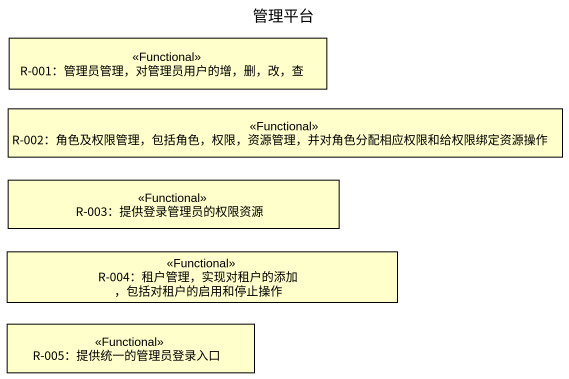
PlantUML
@startuml
title 管理平台
hide circle
hide empty members
class "R-001：管理员管理，对管理员用户的增，删，改，查" as R_001_管理员管理_对管理员用户的增_删_改_查 <<Functional>>
class "R-002：角色及权限管理，包括角色，权限，资源管理，并对角色分配相应权限和给权限绑定资源操作" as R_002_角色及权限管理_包括角色_权限_资源管理 <<Functional>>
class "R-003：提供登录管理员的权限资源" as R_003_提供登录管理员的权限资源 <<Functional>>
class "R-004：租户管理，实现对租户的添加 ，包括对租户的启用和停止操作" as R_004_租户管理_实现对租户的添加 <<Functional>>
class "R-005：提供统一的管理员登录入口" as R_005_提供统一的管理员登录入口 <<Functional>>
@enduml
